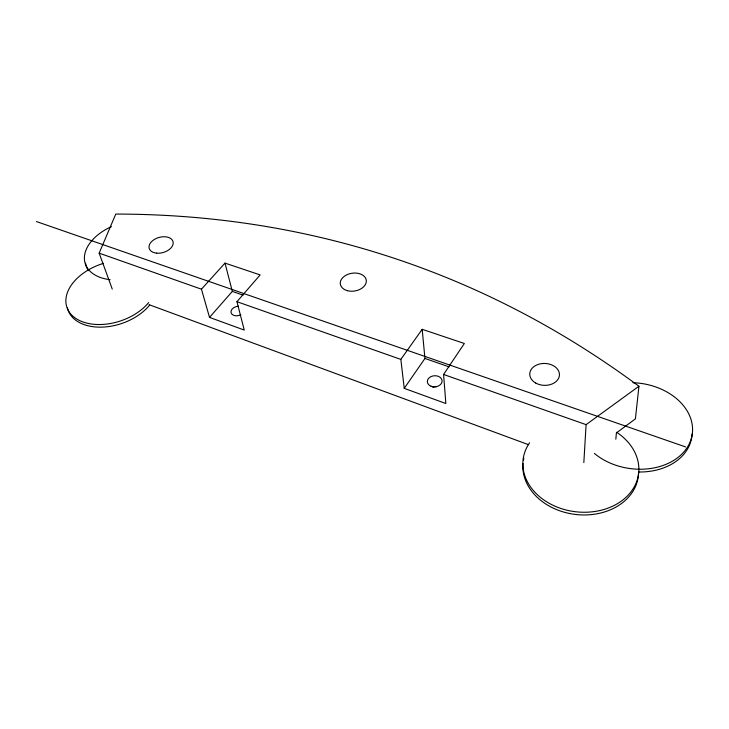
<?xml version="1.0" encoding="UTF-8"?>
<svg xmlns="http://www.w3.org/2000/svg" width="729" height="729" viewBox="0 0 729 729"><rect width="100%" height="100%" fill="white"/><g stroke="black" fill="none" stroke-linecap="round" stroke-linejoin="round"><path stroke-width="1.09" d="M583.829 462.614L586.098 424.652L638.941 386.242L637.073 384.866A3483.763 1717.724 -70.9 0 0 115.774 214.062L99.153 253.154L112.248 289.076M615.832 439.213L616.397 432.926L635.406 418.865L638.941 386.242M443.578 374.46L464.346 343.477L422.182 329.317L400.841 359.406L404.24 388.357L445.856 403.52L443.578 374.46L586.098 424.652M404.24 388.357L424.943 358.449L422.182 329.317M236.952 301.688L260.153 274.915L224.997 263.105L201.45 289.185L209.524 317.397L244.261 330.055L236.952 301.688L400.841 359.406M209.524 317.397L232.332 291.4L224.997 263.105M36.45 221.552L685.57 446.923M232.332 291.4L243.085 295.145M424.943 358.449L449.164 366.878M99.153 253.154L201.45 289.185M149.081 304.676L528.47 444.672M632.872 382.707A57.463 42.929 8.3 0 1 688.55 445.237A57.463 42.929 8.3 0 1 594.39 453.429M692.067 434.101A57.299 42.902 8.4 0 1 638.631 471.991M616.616 432.242A58.174 45.526 6.9 0 1 628.562 494.718A58.174 45.526 6.9 0 1 550.714 504.131A58.174 45.526 6.9 0 1 529.6 442.767M638.549 471.918A58.01 45.48 7 0 1 578.808 514.765A58.01 45.48 7 0 1 522.985 463.516M523.395 460.336A58.01 45.48 7 0 1 523.832 458.249M148.661 302.562A46.574 30.026 -18.5 0 1 73.164 316.413A46.574 30.026 -18.5 0 1 103.454 263.369M149.545 305.196A46.465 30.035 -18.6 0 1 102.169 327.121A46.465 30.035 -18.6 0 1 67.414 307.92M110.134 279.699A44.697 27.975 -17 0 1 84.4 257.619A44.697 27.975 -17 0 1 111.437 226.637M88.391 270.641A44.597 27.994 -17 0 1 85.548 263.133M240.807 314.782A6.78 4.656 -14.2 0 1 231.084 312.75A6.78 4.656 -14.2 0 1 238.474 306.216M432.753 387.281A7.345 5.559 -4.2 0 1 436.407 386.734M431.03 386.242A7.418 5.568 -4.4 0 0 442.12 381.012A7.418 5.568 -4.4 0 0 430.985 376.592A7.418 5.568 -4.4 0 0 431.03 386.242M535.642 382.998A14.862 10.953 2 0 0 559.343 375.991A14.862 10.953 2 0 0 538.822 364.218A14.862 10.953 2 0 0 535.642 382.998M347.432 290.68A13.122 8.994 -8.7 0 0 366.304 280.556A13.122 8.994 -8.7 0 0 346.111 275.152A13.122 8.994 -8.7 0 0 347.432 290.68M156.589 253.154A12.393 7.819 -15.9 0 0 173.083 241.864A12.393 7.819 -15.9 0 0 153.619 239.932A12.393 7.819 -15.9 0 0 156.589 253.154"/></g></svg>
